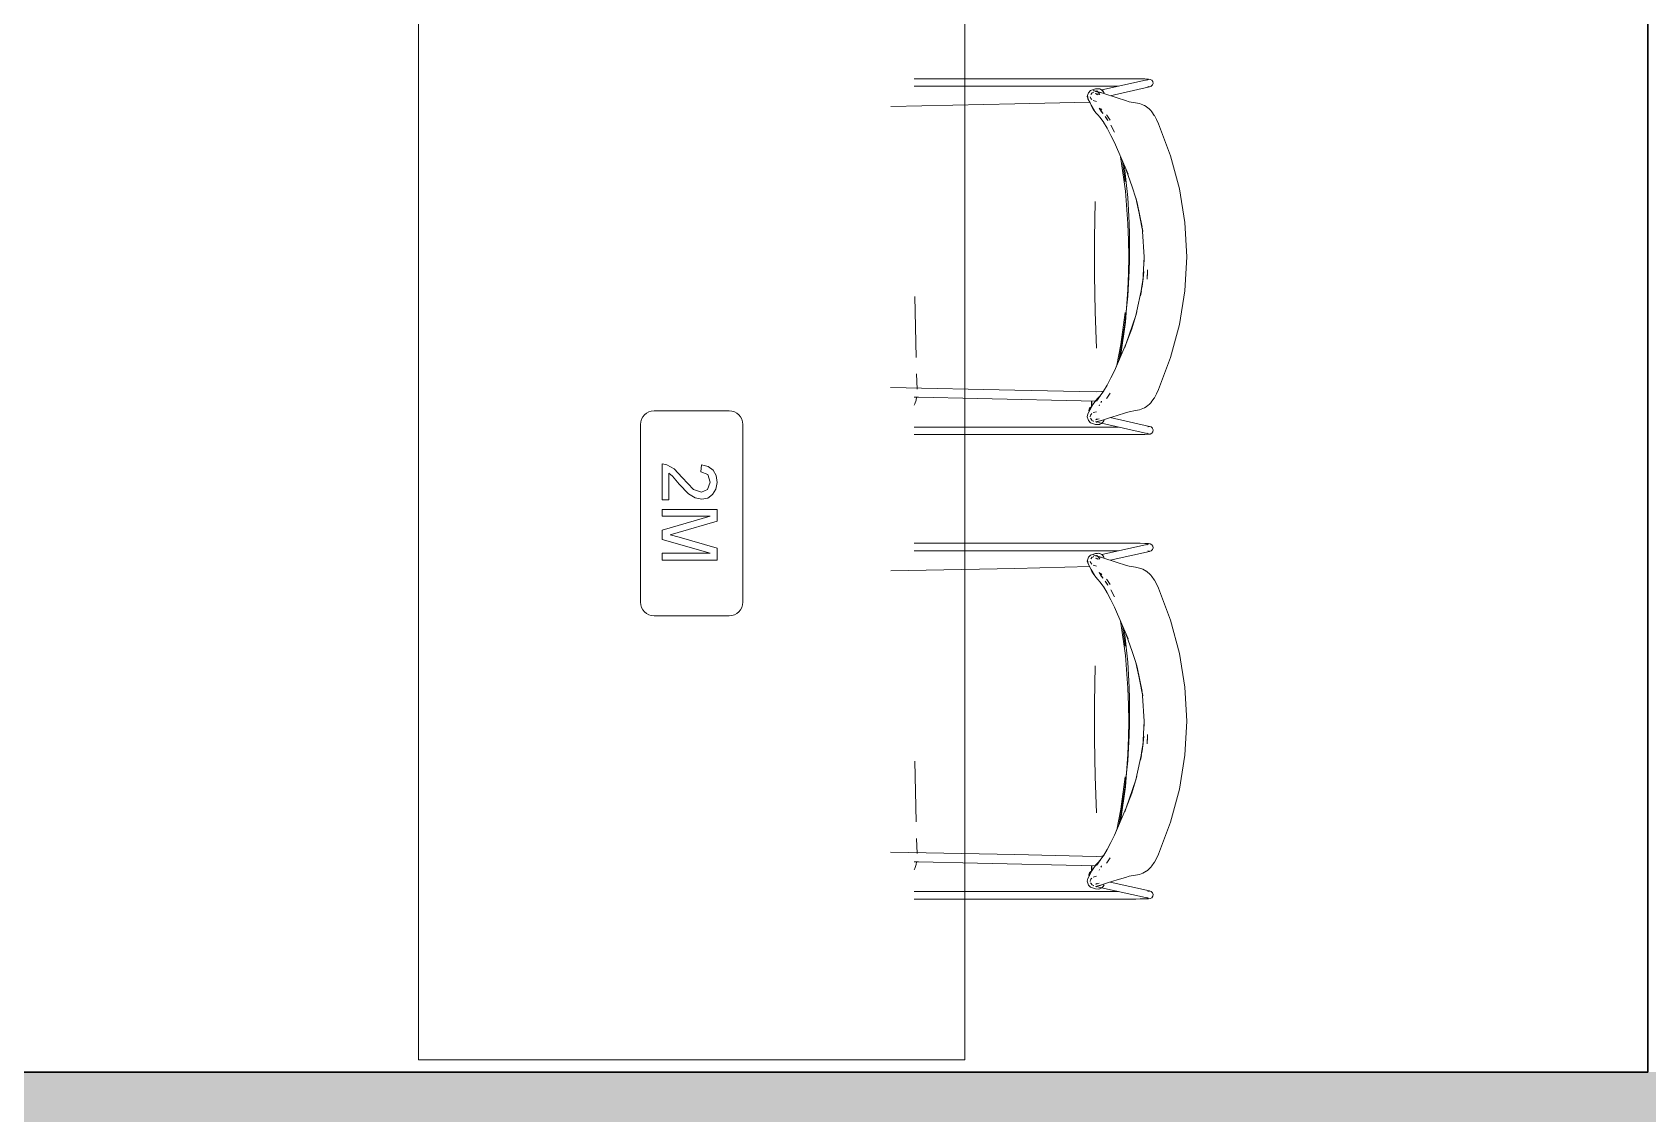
# Model space of a CAD drawing. Header units: millimetres. Extents: x 155927 to 317870, y -36033 to 97293.
# Drawn here: x 213069 to 215434, y 20139 to 21722 of the extents above; entities that cross this region are included whole.
import ezdxf

# ---------------------------------------------------------------- set-up
doc = ezdxf.new("R2010")
doc.units = ezdxf.units.MM
doc.header["$MEASUREMENT"] = 0
for name, color, linetype, lineweight in [('A-WALL', 7, 'CONTINUOUS', 9), ('A-WALL-PATT', 7, 'CONTINUOUS', 9), ('G-IMPT', 8, 'CONTINUOUS', 9), ('I-FURN', 8, 'CONTINUOUS', 9)]:
    doc.layers.add(name, color=color, linetype=linetype, lineweight=lineweight)

msp = doc.modelspace()

# ---------------------------------------------------------------- hatches: boundary and pattern name
at = {"layer": 'A-WALL-PATT'}
msp.add_hatch(color=256, dxfattribs=at).paths.add_polyline_path([(224437.8, 20077.6), (224748.8, 20077.6), (224748.8, 20199.6), (210740.8, 20199.6), (210740.8, 20077.6), (223836.3, 20077.6)], flags=0)

# ---------------------------------------------------------------- linework, layer by layer
at = {"layer": 'A-WALL', "lineweight": 30}
for p, q in [((215433.8, 26805.6), (215433.8, 20199.6)), ((215433.8, 20199.6), (210740.8, 20199.6))]:
    msp.add_line(p, q, dxfattribs=at)
at = {"layer": 'G-IMPT'}
for p, q in [((214359.8, 21653.6), (214684.5, 21653.6)), ((214659.4, 21642.8), (214359.8, 21642.8)), ((214622.5, 21637.8), (214618.3, 21636.4)), ((214622.5, 21637.8), (214625.7, 21638.8)), ((214625.7, 21638.8), (214628.5, 21638.9)), ((214628.5, 21638.9), (214629.8, 21639)), ((214631.5, 21638.7), (214629.8, 21639)), ((214631.5, 21638.7), (214634.9, 21637.1)), ((214631.5, 21638.7), (214631.8, 21638.7)), ((214631.5, 21638.7), (214634.7, 21637.2)), ((214634.9, 21637.1), (214631.8, 21638.7)), ((214702.9, 21652.5), (214634.7, 21637.2)), ((214636.5, 21635.4), (214634.7, 21637.2)), ((214634.9, 21637.1), (214634.7, 21637.2)), ((214634.7, 21637.2), (214636.8, 21635.2)), ((214647.1, 21628.8), (214704.4, 21641.7)), ((214684.5, 21653.6), (214690.7, 21653.6)), ((214697.9, 21653.4), (214690.7, 21653.6)), ((214703.1, 21653.1), (214697.9, 21653.4)), ((214702.9, 21652.5), (214700.7, 21651.5)), ((214700.7, 21651.5), (214700.9, 21651.7)), ((214702.1, 21642.4), (214704.7, 21642)), ((214702.4, 21642.3), (214704.7, 21642)), ((214705.6, 21652.8), (214703.1, 21653.1)), ((214704.4, 21641.7), (214707, 21642.5)), ((214705.6, 21652.8), (214707.9, 21651.6)), ((214707, 21642.5), (214707.2, 21642.8)), ((214709, 21644.7), (214707.2, 21642.8)), ((214707.9, 21651.6), (214709.4, 21649.5)), ((214709, 21644.7), (214709.8, 21646.8)), ((214709.4, 21649.5), (214709.8, 21646.8)), ((214507.6, 21616.9), (214325.8, 21613.2)), ((214617, 21619.4), (214507.6, 21616.9)), ((214613.5, 21627.6), (214614.7, 21631.9)), ((214613.5, 21627.6), (214614.8, 21624)), ((214614, 21629), (214614.8, 21624)), ((214614, 21629), (214614.5, 21624.4)), ((214614.5, 21624.4), (214617.5, 21618.4)), ((214614.7, 21631.9), (214615.2, 21633.2)), ((214615.2, 21633.2), (214618.3, 21636.4)), ((214620, 21612.3), (214617.5, 21618.4)), ((214617.9, 21627.3), (214618.1, 21625.7)), ((214618.6, 21624.8), (214618.1, 21625.7)), ((214618.6, 21624.8), (214620.1, 21623.2)), ((214618.7, 21630.8), (214620.7, 21633.1)), ((214621.7, 21610.5), (214619.2, 21615.1)), ((214624, 21606.8), (214619.2, 21615.1)), ((214621.3, 21633.4), (214622.9, 21634.1)), ((214622.5, 21633.8), (214621.3, 21633.4)), ((214622.1, 21621.6), (214627, 21620.2)), ((214622.2, 21636.6), (214627.8, 21635)), ((214622.2, 21636.6), (214630.1, 21634.2)), ((214625.5, 21635.2), (214633.6, 21633.1)), ((214625.5, 21635.2), (214632.3, 21633.4)), ((214625.6, 21632), (214628, 21630.8)), ((214625.6, 21632), (214631.1, 21630.4)), ((214628.5, 21635.8), (214626.6, 21635.4)), ((214626.8, 21631.8), (214628, 21630.8)), ((214626.8, 21631.8), (214628.3, 21630.3)), ((214626.9, 21635.8), (214629, 21634.4)), ((214626.9, 21635.8), (214630.1, 21634.2)), ((214628.3, 21630.3), (214627.4, 21631.4)), ((214627.8, 21635), (214636, 21632.4)), ((214629, 21634.4), (214630.6, 21632.6)), ((214631.6, 21630.8), (214630.6, 21632.6)), ((214633.6, 21633.1), (214632.3, 21633.4)), ((214636.5, 21635.4), (214634.9, 21637.1)), ((214657.2, 21625.7), (214636, 21632.4)), ((214636.9, 21635), (214636.8, 21635.2)), ((214638, 21632.7), (214636.9, 21635)), ((214638, 21632.7), (214638, 21632.6)), ((214669.2, 21621.8), (214657.2, 21625.7)), ((214674.8, 21620.1), (214669.2, 21621.8)), ((214674.8, 21620.1), (214684, 21618.5)), ((214684, 21618.5), (214690, 21617.4)), ((214690, 21617.4), (214695, 21615.6)), ((214696, 21615.1), (214695, 21615.6)), ((214700.2, 21612.6), (214695, 21615.6)), ((214697.3, 21614.4), (214695, 21615.6)), ((214696, 21615.1), (214700.2, 21612.6)), ((214699.8, 21612.9), (214697.3, 21614.4)), ((214620, 21612.3), (214621.9, 21609.2)), ((214621.7, 21610.5), (214624, 21606.8)), ((214621.9, 21609.2), (214626.2, 21603.8)), ((214626.2, 21603.8), (214629.1, 21600.6)), ((214632.2, 21596.8), (214629.1, 21600.6)), ((214632.8, 21607.6), (214631.1, 21610.8)), ((214631.1, 21610.8), (214633.1, 21607)), ((214632.2, 21596.8), (214637.6, 21589.5)), ((214632.8, 21607.6), (214633.1, 21607)), ((214632.8, 21607.6), (214634.1, 21605.4)), ((214632.8, 21607.6), (214634.5, 21604.8)), ((214632.9, 21609.9), (214635, 21607.5)), ((214634.1, 21605.4), (214634.5, 21604.8)), ((214636.1, 21603.2), (214634.4, 21605.7)), ((214634.4, 21605.7), (214636.4, 21602.7)), ((214636.1, 21603.2), (214636.4, 21602.7)), ((214637.1, 21590.2), (214637.6, 21589.5)), ((214637.1, 21590.2), (214642.5, 21581.3)), ((214639.7, 21598.4), (214643.7, 21592.5)), ((214639.7, 21598.4), (214642.4, 21594.4)), ((214641.5, 21600.9), (214641.9, 21600.4)), ((214647.2, 21593.1), (214641.9, 21600.4)), ((214643.7, 21592.5), (214642.4, 21594.4)), ((214700.2, 21612.6), (214699.8, 21612.9)), ((214700.2, 21612.6), (214702.2, 21611.1)), ((214702.2, 21611.1), (214704.1, 21609.4)), ((214704.7, 21608.9), (214704.1, 21609.4)), ((214704.7, 21608.9), (214706.5, 21607)), ((214708.2, 21605), (214706.5, 21607)), ((214708.2, 21605), (214711.6, 21600.1)), ((214711.8, 21599.8), (214711.6, 21600.1)), ((214711.8, 21599.8), (214714.9, 21594.2)), ((214717.9, 21587.7), (214714.9, 21594.2)), ((214647.9, 21570.8), (214642.5, 21581.3)), ((214647.7, 21585.6), (214653.2, 21575.3)), ((214647.7, 21585.6), (214648.2, 21584.7)), ((214653.2, 21560.2), (214647.9, 21570.8)), ((214653.2, 21575.3), (214648.2, 21584.7)), ((214735.4, 21541), (214717.9, 21587.7)), ((214653.2, 21560.2), (214673.1, 21513.8)), ((214662.8, 21536.5), (214662.3, 21539.1)), ((214669.2, 21489.2), (214662.8, 21536.5)), ((214664.9, 21532.9), (214669, 21503.2)), ((214664.9, 21532.9), (214669, 21503.2)), ((214667.4, 21527), (214668.6, 21519.4)), ((214672.7, 21479.6), (214668.6, 21519.4)), ((214679.1, 21495.2), (214670.5, 21520.3)), ((214670.5, 21520.3), (214673.1, 21513.8)), ((214735.4, 21541), (214748.4, 21492.5)), ((214624.8, 21474.2), (214623.8, 21420.3)), ((214669.2, 21489.2), (214673, 21441.3)), ((214672.7, 21479.6), (214674.8, 21442.6)), ((214679.1, 21495.2), (214684.3, 21479)), ((214686.5, 21472.1), (214684.3, 21479)), ((214684.6, 21479.1), (214686.5, 21472.1)), ((214684.6, 21479.1), (214693.9, 21436.6)), ((214693.5, 21436.6), (214686.5, 21472.1)), ((214686.5, 21472.1), (214693.9, 21436.6)), ((214748.4, 21492.5), (214756.5, 21443.1)), ((214673, 21441.3), (214673.9, 21417.3)), ((214675.1, 21426.3), (214674.8, 21442.6)), ((214675.1, 21426.3), (214675.5, 21407.4)), ((214694.6, 21430.2), (214693.5, 21436.6)), ((214694.4, 21430.2), (214694.1, 21434.3)), ((214694.6, 21430.2), (214694.2, 21433.7)), ((214694.4, 21430.2), (214696.8, 21393.2)), ((214759.1, 21393.2), (214756.5, 21443.1)), ((214623.8, 21366.2), (214623.8, 21420.3)), ((214674.3, 21393.2), (214673.9, 21417.3)), ((214675.1, 21388.6), (214675.5, 21407.4)), ((214673.9, 21369.1), (214674.3, 21393.2)), ((214674.8, 21372.3), (214675.1, 21388.6)), ((214696.9, 21393.2), (214694.6, 21356.3)), ((214696.9, 21393.2), (214696.8, 21385.8)), ((214696.8, 21393.2), (214696.8, 21385.8)), ((214759.1, 21393.2), (214756.5, 21343.3)), ((214623.8, 21366.2), (214624.8, 21312.3)), ((214672.7, 21335.2), (214674.8, 21372.3)), ((214673, 21345.1), (214673.9, 21369.1)), ((214693.5, 21350.2), (214695.1, 21361.2)), ((214693.9, 21349.8), (214696.3, 21371.5)), ((214693.9, 21349.8), (214695.1, 21361.2)), ((214694.6, 21356.3), (214695.1, 21361.2)), ((214696.3, 21371.5), (214695.1, 21361.2)), ((214701.1, 21360.1), (214701.8, 21373.7)), ((214701.6, 21369.8), (214701.1, 21360.1)), ((214363.2, 21245.8), (214361.1, 21334.7)), ((214668.6, 21295.5), (214672.7, 21335.2)), ((214673, 21345.1), (214669.2, 21297.3)), ((214693.9, 21349.8), (214684.6, 21307.3)), ((214691.4, 21336.1), (214693.5, 21350.2)), ((214691.4, 21336.1), (214692.7, 21343.2)), ((214748.4, 21293.9), (214756.5, 21343.3)), ((214626.9, 21259.1), (214624.8, 21312.3)), ((214662.5, 21264.5), (214669, 21311.7)), ((214669, 21311.7), (214662.5, 21264.4)), ((214670.5, 21266.2), (214684.6, 21307.3)), ((214684.6, 21307.3), (214678.5, 21287.6)), ((214678.5, 21287.6), (214684.4, 21307.3)), ((214686, 21312.5), (214684.4, 21307.3)), ((214684.6, 21307.3), (214686, 21312.5)), ((214662.7, 21256.3), (214668.6, 21295.5)), ((214669.2, 21297.3), (214662.8, 21250)), ((214670.4, 21266.2), (214678.5, 21287.6)), ((214670.5, 21266.2), (214678.5, 21287.6)), ((214748.4, 21293.9), (214735.4, 21245.5)), ((214670.5, 21266.2), (214653.3, 21226.2)), ((214662.5, 21264.5), (214656.8, 21234.3)), ((214656.8, 21234.3), (214662.5, 21264.4)), ((214668.3, 21260.4), (214670.5, 21266.2)), ((214668.3, 21260.4), (214670.4, 21266.2)), ((214657.4, 21235.5), (214653.2, 21226.2)), ((214657.4, 21235.5), (214653.3, 21226.2)), ((214662.7, 21256.3), (214659.8, 21241.2)), ((214662.8, 21250), (214662.2, 21246.8)), ((214735.4, 21245.5), (214717.8, 21198.6)), ((214364.2, 21199.3), (214363.7, 21221.5)), ((214647.9, 21215.6), (214642.5, 21205.2)), ((214647.9, 21215.6), (214653.2, 21226.2)), ((214325.6, 21201.7), (214507.6, 21198)), ((214626.4, 21195.3), (214507.6, 21198)), ((214634.8, 21195.8), (214626.4, 21195.3)), ((214627.1, 21181.8), (214632.7, 21190.1)), ((214627.1, 21181.8), (214632.2, 21189.6)), ((214629.1, 21185.9), (214632.7, 21190.1)), ((214632.2, 21189.6), (214637.6, 21196.9)), ((214637.7, 21196.4), (214634.8, 21195.8)), ((214642.5, 21205.2), (214637.1, 21196.2)), ((214637.6, 21196.9), (214637.1, 21196.2)), ((214641.9, 21186), (214647.2, 21193.3)), ((214714.9, 21192.3), (214711.8, 21186.6)), ((214717.8, 21198.6), (214714.9, 21192.3)), ((214360.1, 21187.4), (214366.4, 21187.3)), ((214361.1, 21177.7), (214360.2, 21175.6)), ((214363, 21183.3), (214361.1, 21177.7)), ((214363.5, 21187.4), (214363, 21183.3)), ((214366.4, 21187.3), (214452.9, 21185.5)), ((214625.9, 21181.6), (214452.9, 21185.5)), ((214614.4, 21162.9), (214618.8, 21171.3)), ((214620, 21174.1), (214617.8, 21169.3)), ((214617.8, 21169.3), (214618.8, 21171.3)), ((214619.5, 21181.8), (214619.8, 21173.8)), ((214620.2, 21174.5), (214619.9, 21181.8)), ((214620.2, 21174.5), (214619.9, 21181.8)), ((214620, 21174.1), (214621.9, 21177.2)), ((214621.9, 21177.2), (214626.2, 21182.7)), ((214622.2, 21164.9), (214627, 21166.2)), ((214629.1, 21185.9), (214626.2, 21182.7)), ((214631.4, 21176.3), (214630.8, 21174.9)), ((214633.1, 21179.5), (214634.1, 21181.1)), ((214634.5, 21181.6), (214634.1, 21181.1)), ((214641.5, 21185.5), (214641.9, 21186)), ((214657.2, 21160.8), (214669.2, 21164.6)), ((214674.8, 21166.3), (214669.2, 21164.6)), ((214684, 21167.9), (214674.8, 21166.3)), ((214684, 21167.9), (214690, 21169)), ((214695, 21170.8), (214690, 21169)), ((214695, 21170.8), (214697.3, 21172)), ((214699.8, 21173.6), (214697.3, 21172)), ((214700.2, 21173.8), (214699.8, 21173.6)), ((214700.2, 21173.8), (214702.2, 21175.3)), ((214702.2, 21175.3), (214704.7, 21177.5)), ((214704.7, 21177.5), (214706.5, 21179.4)), ((214708.2, 21181.5), (214706.5, 21179.4)), ((214711.6, 21186.3), (214708.2, 21181.5)), ((214711.6, 21186.3), (214711.8, 21186.6)), ((214360.1, 21143.7), (214659.4, 21143.7)), ((214614.4, 21162.9), (214613.5, 21158.8)), ((214614.7, 21154.6), (214613.5, 21158.8)), ((214615.2, 21153.2), (214614.7, 21154.6)), ((214618.3, 21150), (214615.2, 21153.2)), ((214617.8, 21158.5), (214617.9, 21159.1)), ((214618.3, 21161.1), (214617.9, 21159.1)), ((214618.6, 21161.7), (214618.3, 21161.1)), ((214619.5, 21155), (214618.3, 21156.6)), ((214618.3, 21156.6), (214619.1, 21155.5)), ((214618.3, 21150), (214622.5, 21148.6)), ((214618.5, 21156), (214620.7, 21153.4)), ((214618.6, 21161.7), (214620.2, 21163.5)), ((214619.5, 21155), (214619.1, 21155.5)), ((214622.5, 21152.6), (214621.3, 21153.1)), ((214623, 21152.3), (214621.3, 21153.1)), ((214625.7, 21147.7), (214622.5, 21148.6)), ((214625.5, 21154.5), (214631.1, 21156)), ((214625.5, 21154.5), (214627.6, 21155.4)), ((214625.5, 21151.3), (214633.6, 21153.3)), ((214633, 21153.1), (214625.5, 21151.3)), ((214625.7, 21147.7), (214629.8, 21147.4)), ((214626.5, 21151.1), (214628.5, 21150.7)), ((214627.9, 21155.7), (214626.8, 21154.7)), ((214626.8, 21154.7), (214627.6, 21155.4)), ((214630.1, 21152.2), (214626.9, 21150.7)), ((214629, 21152), (214626.9, 21150.7)), ((214627.9, 21155.7), (214627.3, 21155)), ((214627.8, 21151.4), (214633.6, 21153.3)), ((214630.1, 21152.2), (214627.8, 21151.4)), ((214631.5, 21147.7), (214629.8, 21147.4)), ((214629.9, 21150.3), (214702.9, 21133.9)), ((214631.5, 21147.7), (214631.8, 21147.8)), ((214631.8, 21147.8), (214634.7, 21149.2)), ((214633, 21153.1), (214644.7, 21156.9)), ((214634.9, 21149.4), (214634.7, 21149.2)), ((214634.9, 21149.4), (214636.8, 21151.3)), ((214638, 21153.8), (214636.8, 21151.3)), ((214638, 21153.7), (214636.8, 21151.3)), ((214636.9, 21151.5), (214636.8, 21151.3)), ((214636.9, 21151.5), (214638, 21153.8)), ((214638, 21153.7), (214638, 21153.8)), ((214644.7, 21156.9), (214657.2, 21160.8)), ((214704.4, 21144.7), (214646.9, 21157.6)), ((214702.1, 21144), (214704.7, 21144.5)), ((214702.4, 21144.2), (214704.7, 21144.5)), ((214704.4, 21144.7), (214707, 21143.9)), ((214708.7, 21142.1), (214707, 21143.9)), ((214707, 21143.9), (214707.2, 21143.6)), ((214708.7, 21142.1), (214709, 21141.8)), ((214709.8, 21139.6), (214709, 21141.8)), ((214360.1, 21132.8), (214684.5, 21132.8)), ((214690.7, 21132.9), (214684.5, 21132.8)), ((214690.7, 21132.9), (214697.9, 21133)), ((214697.9, 21133), (214703.1, 21133.3)), ((214702.9, 21133.9), (214700.7, 21134.9)), ((214700.9, 21134.7), (214700.7, 21134.9)), ((214703.1, 21133.3), (214705.6, 21133.6)), ((214705.6, 21133.6), (214707.9, 21134.8)), ((214707.9, 21134.8), (214709.4, 21137)), ((214709.8, 21139.6), (214709.4, 21137)), ((214359.8, 20973.6), (214684.5, 20973.6)), ((214659.4, 20962.8), (214359.8, 20962.8)), ((214613.5, 20947.6), (214614.7, 20951.9)), ((214614.7, 20951.9), (214615.2, 20953.2)), ((214615.2, 20953.2), (214618.3, 20956.4)), ((214622.5, 20957.8), (214618.3, 20956.4)), ((214618.7, 20950.8), (214620.7, 20953.1)), ((214621.3, 20953.4), (214622.9, 20954.1)), ((214622.5, 20953.8), (214621.3, 20953.4)), ((214622.2, 20956.6), (214627.8, 20955)), ((214622.2, 20956.6), (214630.1, 20954.2)), ((214622.5, 20957.8), (214625.7, 20958.8)), ((214625.5, 20955.2), (214633.6, 20953.1)), ((214625.5, 20955.2), (214632.3, 20953.4)), ((214625.6, 20952), (214628, 20950.8)), ((214625.6, 20952), (214631.1, 20950.4)), ((214625.7, 20958.8), (214628.5, 20958.9)), ((214628.5, 20955.8), (214626.6, 20955.4)), ((214626.8, 20951.8), (214628, 20950.8)), ((214626.8, 20951.8), (214628.3, 20950.3)), ((214626.9, 20955.8), (214629, 20954.4)), ((214626.9, 20955.8), (214630.1, 20954.2)), ((214627.8, 20955), (214636, 20952.4)), ((214628.5, 20958.9), (214629.8, 20959)), ((214629, 20954.4), (214630.6, 20952.6)), ((214631.5, 20958.7), (214629.8, 20959)), ((214631.6, 20950.8), (214630.6, 20952.6)), ((214631.5, 20958.7), (214634.9, 20957.1)), ((214631.5, 20958.7), (214631.8, 20958.7)), ((214631.5, 20958.7), (214634.7, 20957.2)), ((214634.9, 20957.1), (214631.8, 20958.7)), ((214633.6, 20953.1), (214632.3, 20953.4)), ((214702.9, 20972.5), (214634.7, 20957.2)), ((214636.5, 20955.4), (214634.7, 20957.2)), ((214634.9, 20957.1), (214634.7, 20957.2)), ((214634.7, 20957.2), (214636.8, 20955.2)), ((214636.5, 20955.4), (214634.9, 20957.1)), ((214657.2, 20945.7), (214636, 20952.4)), ((214636.9, 20955), (214636.8, 20955.2)), ((214638, 20952.7), (214636.9, 20955)), ((214638, 20952.7), (214638, 20952.6)), ((214647.1, 20948.8), (214704.4, 20961.7)), ((214684.5, 20973.6), (214690.7, 20973.6)), ((214697.9, 20973.4), (214690.7, 20973.6)), ((214703.1, 20973.1), (214697.9, 20973.4)), ((214702.9, 20972.5), (214700.7, 20971.5)), ((214700.7, 20971.5), (214700.9, 20971.7)), ((214702.1, 20962.4), (214704.7, 20962)), ((214702.4, 20962.3), (214704.7, 20962)), ((214705.6, 20972.8), (214703.1, 20973.1)), ((214704.4, 20961.7), (214707, 20962.5)), ((214705.6, 20972.8), (214707.9, 20971.6)), ((214707, 20962.5), (214707.2, 20962.8)), ((214709, 20964.7), (214707.2, 20962.8)), ((214707.9, 20971.6), (214709.4, 20969.5)), ((214709, 20964.7), (214709.8, 20966.8)), ((214709.4, 20969.5), (214709.8, 20966.8)), ((214507.6, 20936.9), (214325.8, 20933.2)), ((214617, 20939.4), (214507.6, 20936.9)), ((214613.5, 20947.6), (214614.8, 20944)), ((214614, 20949), (214614.8, 20944)), ((214614, 20949), (214614.5, 20944.4)), ((214614.5, 20944.4), (214617.5, 20938.4)), ((214620, 20932.3), (214617.5, 20938.4)), ((214617.9, 20947.3), (214618.1, 20945.7)), ((214618.6, 20944.8), (214618.1, 20945.7)), ((214618.6, 20944.8), (214620.1, 20943.2)), ((214621.7, 20930.5), (214619.2, 20935.1)), ((214624, 20926.8), (214619.2, 20935.1)), ((214620, 20932.3), (214621.9, 20929.2)), ((214621.7, 20930.5), (214624, 20926.8)), ((214621.9, 20929.2), (214626.2, 20923.8)), ((214622.1, 20941.6), (214627, 20940.2)), ((214628.3, 20950.3), (214627.4, 20951.4)), ((214632.8, 20927.6), (214631.1, 20930.8)), ((214631.1, 20930.8), (214633.1, 20927)), ((214632.9, 20929.9), (214635, 20927.5)), ((214669.2, 20941.8), (214657.2, 20945.7)), ((214674.8, 20940.1), (214669.2, 20941.8)), ((214674.8, 20940.1), (214684, 20938.5)), ((214684, 20938.5), (214690, 20937.4)), ((214690, 20937.4), (214695, 20935.6)), ((214696, 20935.1), (214695, 20935.6)), ((214700.2, 20932.6), (214695, 20935.6)), ((214697.3, 20934.4), (214695, 20935.6)), ((214696, 20935.1), (214700.2, 20932.6)), ((214699.8, 20932.9), (214697.3, 20934.4)), ((214700.2, 20932.6), (214699.8, 20932.9)), ((214700.2, 20932.6), (214702.2, 20931.1)), ((214702.2, 20931.1), (214704.1, 20929.4)), ((214704.7, 20928.9), (214704.1, 20929.4)), ((214704.7, 20928.9), (214706.5, 20927)), ((214626.2, 20923.8), (214629.1, 20920.6)), ((214632.2, 20916.8), (214629.1, 20920.6)), ((214632.2, 20916.8), (214637.6, 20909.5)), ((214632.8, 20927.6), (214633.1, 20927)), ((214632.8, 20927.6), (214634.1, 20925.4)), ((214632.8, 20927.6), (214634.5, 20924.8)), ((214634.1, 20925.4), (214634.5, 20924.8)), ((214636.1, 20923.2), (214634.4, 20925.7)), ((214634.4, 20925.7), (214636.4, 20922.7)), ((214636.1, 20923.2), (214636.4, 20922.7)), ((214637.1, 20910.2), (214637.6, 20909.5)), ((214637.1, 20910.2), (214642.5, 20901.3)), ((214639.7, 20918.4), (214643.7, 20912.5)), ((214639.7, 20918.4), (214642.4, 20914.4)), ((214641.5, 20920.9), (214641.9, 20920.4)), ((214647.2, 20913.1), (214641.9, 20920.4)), ((214643.7, 20912.5), (214642.4, 20914.4)), ((214647.7, 20905.6), (214653.2, 20895.3)), ((214647.7, 20905.6), (214648.2, 20904.7)), ((214653.2, 20895.3), (214648.2, 20904.7)), ((214708.2, 20925), (214706.5, 20927)), ((214708.2, 20925), (214711.6, 20920.1)), ((214711.8, 20919.8), (214711.6, 20920.1)), ((214711.8, 20919.8), (214714.9, 20914.2)), ((214717.9, 20907.7), (214714.9, 20914.2)), ((214735.4, 20861), (214717.9, 20907.7)), ((214647.9, 20890.8), (214642.5, 20901.3)), ((214653.2, 20880.2), (214647.9, 20890.8)), ((214653.2, 20880.2), (214673.1, 20833.8)), ((214662.8, 20856.5), (214662.3, 20859.1)), ((214735.4, 20861), (214748.4, 20812.5)), ((214669.2, 20809.2), (214662.8, 20856.5)), ((214664.9, 20852.9), (214669, 20823.2)), ((214664.9, 20852.9), (214669, 20823.2)), ((214667.4, 20847), (214668.6, 20839.4)), ((214672.7, 20799.6), (214668.6, 20839.4)), ((214679.1, 20815.2), (214670.5, 20840.3)), ((214670.5, 20840.3), (214673.1, 20833.8)), ((214679.1, 20815.2), (214684.3, 20799)), ((214748.4, 20812.5), (214756.5, 20763.1)), ((214624.8, 20794.2), (214623.8, 20740.3)), ((214669.2, 20809.2), (214673, 20761.3)), ((214672.7, 20799.6), (214674.8, 20762.6)), ((214686.5, 20792.1), (214684.3, 20799)), ((214684.6, 20799.1), (214686.5, 20792.1)), ((214684.6, 20799.1), (214693.9, 20756.6)), ((214693.5, 20756.6), (214686.5, 20792.1)), ((214686.5, 20792.1), (214693.9, 20756.6)), ((214675.1, 20746.3), (214674.8, 20762.6)), ((214759.1, 20713.2), (214756.5, 20763.1)), ((214623.8, 20686.2), (214623.8, 20740.3)), ((214673, 20761.3), (214673.9, 20737.3)), ((214675.1, 20746.3), (214675.5, 20727.4)), ((214694.6, 20750.2), (214693.5, 20756.6)), ((214694.4, 20750.2), (214694.1, 20754.3)), ((214694.6, 20750.2), (214694.2, 20753.7)), ((214694.4, 20750.2), (214696.8, 20713.2)), ((214674.3, 20713.2), (214673.9, 20737.3)), ((214675.1, 20708.6), (214675.5, 20727.4)), ((214672.7, 20655.2), (214674.8, 20692.3)), ((214673.9, 20689.1), (214674.3, 20713.2)), ((214674.8, 20692.3), (214675.1, 20708.6)), ((214693.9, 20669.8), (214696.3, 20691.5)), ((214696.9, 20713.2), (214694.6, 20676.3)), ((214696.3, 20691.5), (214695.1, 20681.2)), ((214696.9, 20713.2), (214696.8, 20705.8)), ((214696.8, 20713.2), (214696.8, 20705.8)), ((214701.1, 20680.1), (214701.8, 20693.7)), ((214759.1, 20713.2), (214756.5, 20663.3)), ((214623.8, 20686.2), (214624.8, 20632.3)), ((214673, 20665.1), (214673.9, 20689.1)), ((214693.9, 20669.8), (214684.6, 20627.3)), ((214691.4, 20656.1), (214693.5, 20670.2)), ((214693.5, 20670.2), (214695.1, 20681.2)), ((214693.9, 20669.8), (214695.1, 20681.2)), ((214694.6, 20676.3), (214695.1, 20681.2)), ((214701.6, 20689.8), (214701.1, 20680.1)), ((214363.2, 20565.8), (214361.1, 20654.7)), ((214668.6, 20615.5), (214672.7, 20655.2)), ((214673, 20665.1), (214669.2, 20617.3)), ((214691.4, 20656.1), (214692.7, 20663.2)), ((214748.4, 20613.9), (214756.5, 20663.3)), ((214626.9, 20579.1), (214624.8, 20632.3)), ((214662.5, 20584.5), (214669, 20631.7)), ((214669, 20631.7), (214662.5, 20584.4)), ((214670.5, 20586.2), (214684.6, 20627.3)), ((214684.6, 20627.3), (214678.5, 20607.6)), ((214678.5, 20607.6), (214684.4, 20627.3)), ((214686, 20632.5), (214684.4, 20627.3)), ((214684.6, 20627.3), (214686, 20632.5)), ((214662.7, 20576.3), (214668.6, 20615.5)), ((214669.2, 20617.3), (214662.8, 20570)), ((214670.4, 20586.2), (214678.5, 20607.6)), ((214670.5, 20586.2), (214678.5, 20607.6)), ((214748.4, 20613.9), (214735.4, 20565.5)), ((214670.5, 20586.2), (214653.3, 20546.2)), ((214662.5, 20584.5), (214656.8, 20554.3)), ((214656.8, 20554.3), (214662.5, 20584.4)), ((214662.7, 20576.3), (214659.8, 20561.2)), ((214668.3, 20580.4), (214670.5, 20586.2)), ((214668.3, 20580.4), (214670.4, 20586.2)), ((214657.4, 20555.5), (214653.2, 20546.2)), ((214657.4, 20555.5), (214653.3, 20546.2)), ((214662.8, 20570), (214662.2, 20566.8)), ((214735.4, 20565.5), (214717.8, 20518.6)), ((214364.2, 20519.3), (214363.7, 20541.5)), ((214647.9, 20535.6), (214642.5, 20525.2)), ((214647.9, 20535.6), (214653.2, 20546.2)), ((214325.6, 20521.7), (214507.6, 20518)), ((214360.1, 20507.4), (214366.4, 20507.3)), ((214363, 20503.3), (214361.1, 20497.7)), ((214363.5, 20507.4), (214363, 20503.3)), ((214366.4, 20507.3), (214452.9, 20505.5)), ((214625.9, 20501.6), (214452.9, 20505.5)), ((214626.4, 20515.3), (214507.6, 20518)), ((214621.9, 20497.2), (214626.2, 20502.7)), ((214629.1, 20505.9), (214626.2, 20502.7)), ((214634.8, 20515.8), (214626.4, 20515.3)), ((214627.1, 20501.8), (214632.7, 20510.1)), ((214627.1, 20501.8), (214632.2, 20509.6)), ((214629.1, 20505.9), (214632.7, 20510.1)), ((214632.2, 20509.6), (214637.6, 20516.9)), ((214637.7, 20516.4), (214634.8, 20515.8)), ((214642.5, 20525.2), (214637.1, 20516.2)), ((214637.6, 20516.9), (214637.1, 20516.2)), ((214641.5, 20505.5), (214641.9, 20506)), ((214641.9, 20506), (214647.2, 20513.3)), ((214711.6, 20506.3), (214708.2, 20501.5)), ((214711.6, 20506.3), (214711.8, 20506.6)), ((214714.9, 20512.3), (214711.8, 20506.6)), ((214717.8, 20518.6), (214714.9, 20512.3)), ((214361.1, 20497.7), (214360.2, 20495.6)), ((214614.4, 20482.9), (214613.5, 20478.8)), ((214614.7, 20474.6), (214613.5, 20478.8)), ((214614.4, 20482.9), (214618.8, 20491.3)), ((214620, 20494.1), (214617.8, 20489.3)), ((214617.8, 20489.3), (214618.8, 20491.3)), ((214617.8, 20478.5), (214617.9, 20479.1)), ((214618.3, 20481.1), (214617.9, 20479.1)), ((214618.6, 20481.7), (214618.3, 20481.1)), ((214618.6, 20481.7), (214620.2, 20483.5)), ((214619.5, 20501.8), (214619.8, 20493.8)), ((214620.2, 20494.5), (214619.9, 20501.8)), ((214620.2, 20494.5), (214619.9, 20501.8)), ((214620, 20494.1), (214621.9, 20497.2)), ((214622.2, 20484.9), (214627, 20486.2)), ((214631.4, 20496.3), (214630.8, 20494.9)), ((214633.1, 20499.5), (214634.1, 20501.1)), ((214634.5, 20501.6), (214634.1, 20501.1)), ((214644.7, 20476.9), (214657.2, 20480.8)), ((214657.2, 20480.8), (214669.2, 20484.6)), ((214674.8, 20486.3), (214669.2, 20484.6)), ((214684, 20487.9), (214674.8, 20486.3)), ((214684, 20487.9), (214690, 20489)), ((214695, 20490.8), (214690, 20489)), ((214695, 20490.8), (214697.3, 20492)), ((214699.8, 20493.6), (214697.3, 20492)), ((214700.2, 20493.8), (214699.8, 20493.6)), ((214700.2, 20493.8), (214702.2, 20495.3)), ((214702.2, 20495.3), (214704.7, 20497.5)), ((214704.7, 20497.5), (214706.5, 20499.4)), ((214708.2, 20501.5), (214706.5, 20499.4)), ((214360.1, 20463.7), (214659.4, 20463.7)), ((214615.2, 20473.2), (214614.7, 20474.6)), ((214618.3, 20470), (214615.2, 20473.2)), ((214619.5, 20475), (214618.3, 20476.6)), ((214618.3, 20476.6), (214619.1, 20475.5)), ((214618.3, 20470), (214622.5, 20468.6)), ((214618.5, 20476), (214620.7, 20473.4)), ((214619.5, 20475), (214619.1, 20475.5)), ((214622.5, 20472.6), (214621.3, 20473.1)), ((214623, 20472.3), (214621.3, 20473.1)), ((214625.7, 20467.7), (214622.5, 20468.6)), ((214625.5, 20474.5), (214631.1, 20476)), ((214625.5, 20474.5), (214627.6, 20475.4)), ((214625.5, 20471.3), (214633.6, 20473.3)), ((214633, 20473.1), (214625.5, 20471.3)), ((214625.7, 20467.7), (214629.8, 20467.4)), ((214626.5, 20471.1), (214628.5, 20470.7)), ((214627.9, 20475.7), (214626.8, 20474.7)), ((214626.8, 20474.7), (214627.6, 20475.4)), ((214630.1, 20472.2), (214626.9, 20470.7)), ((214629, 20472), (214626.9, 20470.7)), ((214627.9, 20475.7), (214627.3, 20475)), ((214627.8, 20471.4), (214633.6, 20473.3)), ((214630.1, 20472.2), (214627.8, 20471.4)), ((214631.5, 20467.7), (214629.8, 20467.4)), ((214629.9, 20470.3), (214702.9, 20453.9)), ((214631.5, 20467.7), (214631.8, 20467.8)), ((214631.8, 20467.8), (214634.7, 20469.2)), ((214633, 20473.1), (214644.7, 20476.9)), ((214634.9, 20469.4), (214634.7, 20469.2)), ((214634.9, 20469.4), (214636.8, 20471.3)), ((214638, 20473.8), (214636.8, 20471.3)), ((214638, 20473.7), (214636.8, 20471.3)), ((214636.9, 20471.5), (214636.8, 20471.3)), ((214636.9, 20471.5), (214638, 20473.8)), ((214638, 20473.7), (214638, 20473.8)), ((214704.4, 20464.7), (214646.9, 20477.6)), ((214702.9, 20453.9), (214700.7, 20454.9)), ((214700.9, 20454.7), (214700.7, 20454.9)), ((214702.1, 20464), (214704.7, 20464.5)), ((214702.4, 20464.2), (214704.7, 20464.5)), ((214704.4, 20464.7), (214707, 20463.9)), ((214705.6, 20453.6), (214707.9, 20454.8)), ((214708.7, 20462.1), (214707, 20463.9)), ((214707, 20463.9), (214707.2, 20463.6)), ((214707.9, 20454.8), (214709.4, 20457)), ((214708.7, 20462.1), (214709, 20461.8)), ((214709.8, 20459.6), (214709, 20461.8)), ((214709.8, 20459.6), (214709.4, 20457)), ((214360.1, 20452.8), (214684.5, 20452.8)), ((214690.7, 20452.9), (214684.5, 20452.8)), ((214690.7, 20452.9), (214697.9, 20453)), ((214697.9, 20453), (214703.1, 20453.3)), ((214703.1, 20453.3), (214705.6, 20453.6))]:
    msp.add_line(p, q, dxfattribs=at)
at = {"layer": 'I-FURN'}
for p, q in [((213634.3, 21817.7), (213634.3, 20217.6)), ((214434.3, 20217.6), (214434.3, 21817.7)), ((214089.3, 21167.5), (213979.3, 21167.5)), ((214618.5, 21173), (214615.9, 21168)), ((214615.9, 21168), (214617.6, 21172.2)), ((214615.9, 21168), (214616.8, 21171.3)), ((214615.9, 21168), (214616.3, 21170.2)), ((214615.9, 21168), (214616, 21169.1)), ((214616.5, 21166.4), (214615.9, 21168)), ((214616, 21169.1), (214616.3, 21170.2)), ((214616.3, 21170.2), (214616.8, 21171.3)), ((214617.6, 21172.2), (214616.8, 21171.3)), ((214618.5, 21173), (214617.6, 21172.2)), ((214618.5, 21173), (214617.8, 21169.2)), ((214618.5, 21173), (214618.3, 21170.4)), ((214618.5, 21173), (214619.7, 21173.2)), ((214618.5, 21173), (214618.8, 21171.6)), ((214618.5, 21173), (214618.5, 21171)), ((214618.5, 21173), (214618.7, 21171.3)), ((213959.3, 21147.5), (213959.3, 20887.5)), ((214109.3, 20887.5), (214109.3, 21147.5)), ((213998, 21088.6), (213991.1, 21089.7)), ((213991.1, 21089.7), (213991.1, 21037)), ((214008.7, 21082.5), (213998, 21088.6)), ((214001.1, 21037), (214001.1, 21076.4)), ((214001.1, 21076.4), (214006.3, 21071.9)), ((214006.3, 21071.9), (214015.9, 21060.3)), ((214020.3, 21070), (214008.7, 21082.5)), ((214037.1, 21052.6), (214020.3, 21070)), ((214048.9, 21088.5), (214047.6, 21078.4)), ((214047.6, 21078.4), (214057.8, 21074.2)), ((214058.6, 21086), (214048.9, 21088.5)), ((214057.8, 21074.2), (214061.4, 21063)), ((214065.7, 21080.8), (214058.6, 21086)), ((214070, 21072.9), (214065.7, 21080.8)), ((214071.5, 21062.8), (214070, 21072.9)), ((214015.9, 21060.3), (214029.7, 21045.9)), ((214048.5, 21048.3), (214037.1, 21052.6)), ((214057.7, 21052.4), (214048.5, 21048.3)), ((214061.4, 21063), (214057.7, 21052.4)), ((214065, 21044.8), (214069.9, 21052.7)), ((214069.9, 21052.7), (214071.5, 21062.8)), ((213991.1, 21037), (214001.1, 21037)), ((213991.1, 21023.2), (213991.1, 21013.1)), ((214071.5, 21023.2), (213991.1, 21023.2)), ((214029.7, 21045.9), (214039.5, 21040)), ((214039.5, 21040), (214049.1, 21038.2)), ((214049.1, 21038.2), (214057.8, 21039.9)), ((214057.8, 21039.9), (214065, 21044.8)), ((214071.5, 21005.9), (214071.5, 21023.2)), ((213991.1, 21013.1), (214061.4, 21013.1)), ((214061.4, 21013.1), (213991.1, 20992.9)), ((214014.8, 20989.4), (214071.5, 21005.9)), ((213991.1, 20992.9), (213991.1, 20979.3)), ((213991.1, 20979.3), (214061.4, 20959.1)), ((214003, 20986.1), (214014.8, 20989.4)), ((214015.8, 20982.5), (214003, 20986.1)), ((214071.5, 20966.4), (214015.8, 20982.5)), ((214061.4, 20959.1), (213991.1, 20959.1)), ((213991.1, 20959.1), (213991.1, 20949.1)), ((214071.5, 20949.1), (214071.5, 20966.4)), ((213991.1, 20949.1), (214071.5, 20949.1)), ((213979.3, 20867.5), (214089.3, 20867.5)), ((214618.5, 20493), (214615.9, 20488)), ((214615.9, 20488), (214617.6, 20492.2)), ((214615.9, 20488), (214616.8, 20491.3)), ((214615.9, 20488), (214616.3, 20490.2)), ((214615.9, 20488), (214616, 20489.1)), ((214616.5, 20486.4), (214615.9, 20488)), ((214616, 20489.1), (214616.3, 20490.2)), ((214616.3, 20490.2), (214616.8, 20491.3)), ((214617.6, 20492.2), (214616.8, 20491.3)), ((214618.5, 20493), (214617.6, 20492.2)), ((214618.5, 20493), (214617.8, 20489.2)), ((214618.5, 20493), (214618.3, 20490.4)), ((214618.5, 20493), (214619.7, 20493.2)), ((214618.5, 20493), (214618.8, 20491.6)), ((214618.5, 20493), (214618.5, 20491)), ((214618.5, 20493), (214618.7, 20491.3)), ((213634.3, 20217.6), (214434.3, 20217.6))]:
    msp.add_line(p, q, dxfattribs=at)
for centre, start, end in [((213979.3, 21147.5), 90, 180), ((214089.3, 21147.5), 0, 90), ((213979.3, 20887.5), 180, 270), ((214089.3, 20887.5), 270, 0)]:
    msp.add_arc(centre, 20, start, end, dxfattribs=at)

doc.saveas('drawing.dxf')
